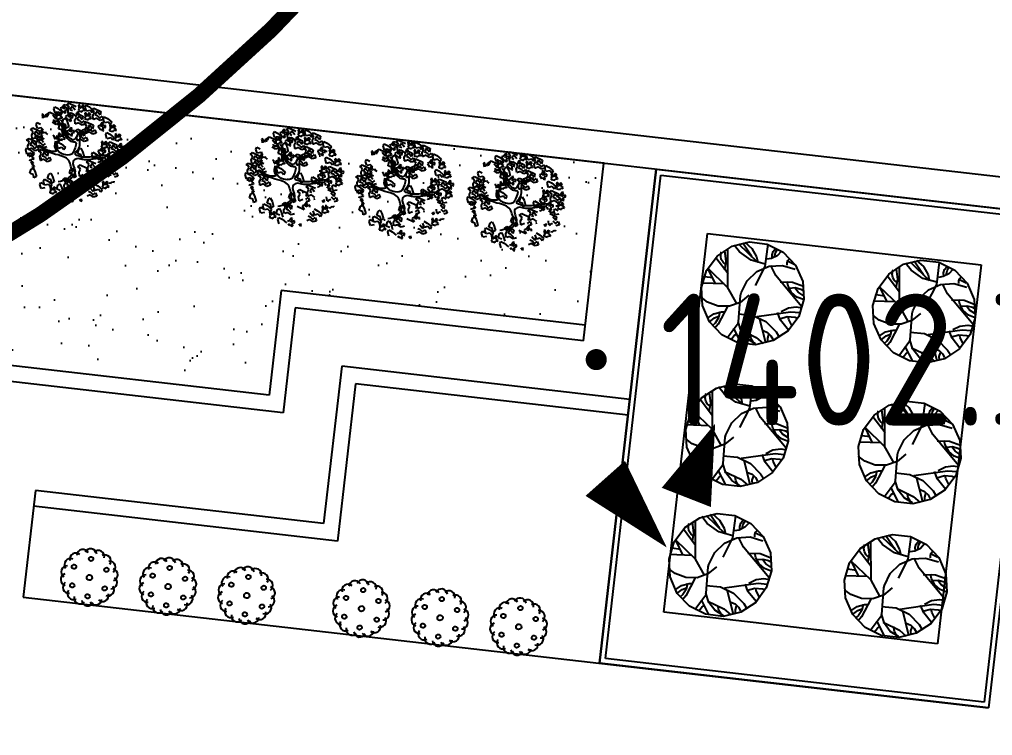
# Model space of a CAD drawing. Extents: x -2226 to 12369489, y -12501589 to 2275.
# Drawn here: x 5664074.68 to 5664093.12, y -6548006.7 to -6547993.12 of the extents above; entities that cross this region are included whole.
import ezdxf
from ezdxf.enums import TextEntityAlignment as Align

# ---------------------------------------------------------------- set-up
doc = ezdxf.new("R2010")
doc.units = 0
doc.header["$LTSCALE"] = 1000
doc.header["$MEASUREMENT"] = 0
doc.layers.get('0').update_dxf_attribs({"linetype": 'CONTINUOUS'})
for name, color, linetype in [('caodi', 7, 'CONTINUOUS'), ('GN-树木', 7, 'CONTINUOUS'), ('LVTRY', 193, 'CONTINUOUS'), ('q-新建砖墙', 2, 'CONTINUOUS'), ('qj-铺地', 35, 'CONTINUOUS'), ('q乔木', 3, 'CONTINUOUS'), ('WALL', 2, 'CONTINUOUS'), ('zw乔木', 3, 'CONTINUOUS'), ('周边地形图', 8, 'CONTINUOUS'), ('树', 85, 'CONTINUOUS'), ('绿化', 3, 'CONTINUOUS'), ('道路', 8, 'CONTINUOUS')]:
    doc.layers.add(name, color=color, linetype=linetype)
doc.layers.add('pudi', color=7, linetype='CONTINUOUS', lineweight=9)
doc.styles.get("Standard").update_dxf_attribs({"font": 'GBENOR', "bigfont": 'GBCBIG'})

# ---------------------------------------------------------------- blocks, each defined once
blk = doc.blocks.new('gc090')
for points in [[(1.067, 1.447, 0, 1, 0), (0.52, 0.049, 1, 1, 0)], [(-1.016, 0.411, 1, 0, 0), (0.151, -0.902, 0, 0, 0)]]:
    blk.add_lwpolyline(points, format="xyseb")
blk = doc.blocks.new('RT5')
at = {"layer": 'WALL', "ltscale": 10}
for points in [[(4426135, -5875637), (4487035, -5875637), (4487035, -5864537), (4426135, -5864537)], [(4426735, -5875037), (4486435, -5875037), (4486435, -5865137), (4426735, -5865137)]]:
    blk.add_lwpolyline(points, close=True, dxfattribs=at)
blk = doc.blocks.new('大银杏')
at = {"layer": 'q乔木', "color": 3}
for p, q in [((328654, 3558993), (328229, 3558636)), ((329175, 3559182), (328654, 3558993)), ((329729, 3559182), (329175, 3559182)), ((330249, 3558993), (329729, 3559182)), ((330674, 3558636), (330249, 3558993)), ((328229, 3558636), (327952, 3558157)), ((330951, 3558157), (330674, 3558636)), ((327952, 3558157), (327856, 3557611)), ((331047, 3557611), (330951, 3558157)), ((327856, 3557611), (327952, 3557065)), ((330951, 3557065), (331047, 3557611)), ((327952, 3557065), (328229, 3556585)), ((330674, 3556585), (330951, 3557065)), ((328229, 3556585), (328654, 3556229)), ((330249, 3556229), (330674, 3556585)), ((328654, 3556229), (329175, 3556040)), ((329175, 3556040), (329729, 3556040)), ((329729, 3556040), (330249, 3556229))]:
    blk.add_line(p, q, dxfattribs=at)
at = {"layer": 'q乔木', "color": 50}
for p, q in [((328712, 3559010), (328827, 3558857)), ((328891, 3558948), (328845, 3559055)), ((328915, 3559065), (328892, 3559090)), ((328969, 3558972), (328915, 3559065)), ((328987, 3558866), (328969, 3558972)), ((329158, 3559181), (329170, 3558484)), ((329395, 3558578), (330049, 3559078)), ((329629, 3558991), (329461, 3558752)), ((329869, 3559158), (329629, 3558991)), ((329935, 3559135), (329642, 3558790)), ((330001, 3558843), (330191, 3559033)), ((328475, 3558726), (328257, 3558646)), ((328438, 3558806), (328428, 3558817)), ((328478, 3558744), (328438, 3558806)), ((328494, 3558673), (328478, 3558744)), ((328485, 3558600), (328494, 3558673)), ((328827, 3558857), (328988, 3558753)), ((328902, 3558817), (328891, 3558948)), ((328968, 3558760), (328987, 3558866)), ((328988, 3558753), (329129, 3558714)), ((329461, 3558752), (329404, 3558589)), ((329609, 3558625), (330001, 3558843)), ((329642, 3558790), (329613, 3558737)), ((330229, 3557690), (330371, 3558896)), ((330466, 3558828), (330383, 3558499)), ((330559, 3558753), (330551, 3558782)), ((330564, 3558648), (330559, 3558753)), ((328632, 3558578), (328225, 3558507)), ((329040, 3558504), (328632, 3558578)), ((328795, 3558242), (328987, 3558532)), ((329398, 3558296), (329040, 3558504)), ((329167, 3558555), (329609, 3558625)), ((329170, 3558484), (329404, 3557861)), ((330276, 3558123), (330712, 3558578)), ((330381, 3558407), (330469, 3558464)), ((330383, 3558499), (330400, 3558237)), ((330469, 3558464), (330533, 3558548)), ((330533, 3558548), (330564, 3558648)), ((327897, 3557383), (328795, 3558242)), ((328263, 3558100), (327906, 3558009)), ((328646, 3558066), (328263, 3558100)), ((328380, 3557959), (328428, 3558100)), ((329662, 3557978), (329398, 3558296)), ((330921, 3558225), (330254, 3557718)), ((330911, 3558214), (330646, 3557793)), ((327979, 3557914), (327887, 3557873)), ((327887, 3557725), (328055, 3557810)), ((328157, 3557942), (327979, 3557914)), ((328055, 3557810), (328172, 3557929)), ((328072, 3557655), (328253, 3557780)), ((328333, 3557907), (328157, 3557942)), ((328253, 3557780), (328380, 3557959)), ((329802, 3557588), (329662, 3557978)), ((331054, 3557759), (330362, 3557816)), ((330724, 3557946), (330985, 3557956)), ((327859, 3557599), (328072, 3557655)), ((329557, 3557541), (329800, 3557290)), ((329783, 3556689), (329815, 3557508)), ((329815, 3557508), (329802, 3557588)), ((330254, 3557718), (329902, 3557225)), ((328060, 3557350), (327878, 3557338)), ((328216, 3557181), (327935, 3557190)), ((328299, 3557292), (328060, 3557350)), ((329243, 3556917), (328216, 3557181)), ((328504, 3557156), (328299, 3557292)), ((329800, 3557290), (330115, 3557137)), ((330463, 3557101), (330803, 3557186)), ((330803, 3557186), (331016, 3557315)), ((328062, 3557028), (328011, 3557019)), ((328301, 3557019), (328062, 3557028)), ((328134, 3556758), (328249, 3556938)), ((328219, 3556610), (328495, 3556885)), ((328249, 3556938), (328276, 3557019)), ((328523, 3556928), (328301, 3557019)), ((328495, 3556885), (328617, 3557110)), ((328873, 3556132), (329148, 3556871)), ((329364, 3556936), (328940, 3556790)), ((329812, 3556928), (329364, 3556936)), ((330115, 3557137), (330463, 3557101)), ((330172, 3557122), (330396, 3556539)), ((330343, 3556929), (330248, 3556940)), ((330568, 3556845), (330343, 3556929)), ((330390, 3556928), (330410, 3556738)), ((328940, 3556790), (328592, 3556508)), ((329669, 3556413), (329793, 3556689)), ((329793, 3556689), (329793, 3556689)), ((330077, 3556155), (329793, 3556644)), ((330533, 3556725), (330409, 3556792)), ((330410, 3556738), (330494, 3556566)), ((330494, 3556566), (330580, 3556473)), ((330684, 3556576), (330533, 3556725)), ((330750, 3556689), (330568, 3556845)), ((328592, 3556508), (328504, 3556394)), ((328735, 3556372), (328665, 3556269)), ((328854, 3556463), (328735, 3556372)), ((328803, 3556402), (328797, 3556416)), ((328826, 3556284), (328803, 3556402)), ((328807, 3556166), (328826, 3556284)), ((328997, 3556507), (328854, 3556463)), ((329184, 3556269), (328949, 3556109)), ((329708, 3556451), (329184, 3556269)), ((329332, 3556209), (329364, 3556320)), ((329364, 3556320), (329366, 3556360)), ((329458, 3556196), (329669, 3556413)), ((329622, 3556041), (329907, 3556473)), ((329866, 3556248), (329821, 3556291)), ((329954, 3556109), (329866, 3556248)), ((330396, 3556539), (330485, 3556405)), ((329167, 3556052), (329263, 3556116)), ((329186, 3556064), (329458, 3556196)), ((329263, 3556116), (329332, 3556209))]:
    blk.add_line(p, q, dxfattribs=at)
at = {"layer": 'q乔木'}
blk.add_line((330985, 3557956), (331016, 3557964), dxfattribs=at)
blk = doc.blocks.new('银杏')
at = {"layer": '树', "color": 60}
for p, q in [((-1267, 2458), (-1227, 2569)), ((-1227, 2569), (-1046, 2496)), ((-839, 2577), (-927, 2533)), ((-811, 2624), (-839, 2577)), ((-750, 2732), (-811, 2624)), ((-754, 2511), (-746, 2592)), ((-694, 2563), (-754, 2511)), ((-681, 2712), (-750, 2732)), ((-746, 2592), (-681, 2712)), ((-562, 2609), (-694, 2563)), ((-621, 2729), (-503, 2841)), ((-520, 2694), (-621, 2729)), ((-547, 2507), (-562, 2609)), ((-523, 2463), (-456, 2607)), ((-456, 2607), (-520, 2694)), ((-503, 2841), (-123, 2715)), ((-325, 2695), (-404, 2514)), ((-145, 2520), (-325, 2695)), ((64, 2824), (2, 2789)), ((2, 2789), (35, 2670)), ((48, 2617), (18, 2524)), ((35, 2670), (48, 2617)), ((104, 2693), (64, 2824)), ((155, 2630), (104, 2693)), ((161, 2710), (155, 2630)), ((222, 2835), (161, 2710)), ((305, 2774), (222, 2835)), ((227, 2471), (232, 2551)), ((232, 2551), (365, 2548)), ((236, 2721), (305, 2744)), ((275, 2651), (236, 2721)), ((371, 2597), (275, 2651)), ((305, 2744), (305, 2774)), ((352, 2733), (392, 2843)), ((442, 2524), (352, 2733)), ((365, 2548), (371, 2597)), ((392, 2843), (574, 2770)), ((633, 2591), (442, 2524)), ((574, 2770), (816, 2609)), ((756, 2473), (633, 2591)), ((701, 2616), (819, 2727)), ((802, 2581), (701, 2616)), ((816, 2609), (756, 2473)), ((866, 2494), (802, 2581)), ((819, 2727), (1199, 2602)), ((997, 2582), (918, 2401)), ((1177, 2407), (997, 2582)), ((1199, 2602), (1177, 2407)), ((-1622, 2132), (-1683, 2006)), ((-1539, 2071), (-1622, 2132)), ((-1608, 2018), (-1539, 2040)), ((-1574, 2147), (-1456, 2259)), ((-1473, 2112), (-1574, 2147)), ((-1539, 2040), (-1539, 2071)), ((-1456, 2259), (-1076, 2134)), ((-1098, 1938), (-1277, 2114)), ((-1177, 2249), (-1267, 2458)), ((-987, 2316), (-1177, 2249)), ((-1078, 2297), (-1141, 2262)), ((-1141, 2262), (-1107, 2143)), ((-1094, 2089), (-1124, 1996)), ((-1107, 2143), (-1094, 2089)), ((-1076, 2134), (-1098, 1938)), ((-1039, 2166), (-1078, 2297)), ((-1046, 2496), (-803, 2334)), ((-987, 2103), (-1039, 2166)), ((-863, 2199), (-987, 2316)), ((-982, 2182), (-987, 2103)), ((-921, 2308), (-982, 2182)), ((-927, 2533), (-934, 2507)), ((-934, 2507), (-880, 2436)), ((-838, 2247), (-921, 2308)), ((-906, 2194), (-837, 2216)), ((-867, 2123), (-906, 2194)), ((-880, 2436), (-816, 2348)), ((-772, 2069), (-867, 2123)), ((-803, 2334), (-863, 2199)), ((-837, 2216), (-838, 2247)), ((-816, 2348), (-756, 2400)), ((-777, 2020), (-772, 2069)), ((-756, 2400), (-664, 2305)), ((-700, 1973), (-606, 2042)), ((-664, 2305), (-626, 2335)), ((-655, 2441), (-633, 2518)), ((-626, 2335), (-655, 2441)), ((-633, 2518), (-568, 2485)), ((-601, 2142), (-609, 2116)), ((-609, 2116), (-555, 2045)), ((-606, 2042), (-495, 1881)), ((-514, 2186), (-601, 2142)), ((-568, 2485), (-547, 2507)), ((-555, 2045), (-491, 1957)), ((-476, 2260), (-523, 2463)), ((-486, 2234), (-514, 2186)), ((-425, 2341), (-486, 2234)), ((-444, 2262), (-476, 2260)), ((-294, 2345), (-444, 2262)), ((-429, 2120), (-421, 2201)), ((-369, 2172), (-429, 2120)), ((-356, 2322), (-425, 2341)), ((-421, 2201), (-356, 2322)), ((-404, 2514), (-290, 2485)), ((-237, 2218), (-369, 2172)), ((-330, 2050), (-308, 2127)), ((-300, 1944), (-330, 2050)), ((-308, 2127), (-243, 2094)), ((-103, 2237), (-294, 2345)), ((-243, 2094), (-222, 2116)), ((-222, 2116), (-237, 2218)), ((-105, 2233), (-206, 2268)), ((-108, 2002), (-41, 2146)), ((-41, 2146), (-105, 2233)), ((66, 2316), (-103, 2237)), ((-88, 2380), (292, 2255)), ((-25, 2480), (66, 2316)), ((90, 2235), (11, 2053)), ((11, 2053), (125, 2025)), ((31, 2500), (120, 2488)), ((270, 2059), (90, 2235)), ((120, 2488), (227, 2471)), ((292, 2255), (270, 2059)), ((434, 2445), (372, 2410)), ((372, 2410), (405, 2291)), ((418, 2237), (388, 2144)), ((388, 2144), (401, 2121)), ((401, 2121), (489, 2109)), ((405, 2291), (418, 2237)), ((474, 2314), (434, 2445)), ((525, 2251), (474, 2314)), ((489, 2109), (597, 2092)), ((531, 2330), (525, 2251)), ((592, 2456), (531, 2330)), ((675, 2395), (592, 2456)), ((597, 2092), (602, 2171)), ((602, 2171), (735, 2169)), ((606, 2342), (675, 2364)), ((645, 2271), (606, 2342)), ((740, 2217), (645, 2271)), ((675, 2364), (675, 2395)), ((735, 2169), (740, 2217)), ((799, 2350), (866, 2494)), ((846, 2147), (799, 2350)), ((878, 2149), (846, 2147)), ((1028, 2232), (878, 2149)), ((918, 2401), (1032, 2372)), ((1219, 2124), (1028, 2232)), ((1032, 2372), (1185, 2243)), ((1185, 2243), (1297, 2367)), ((1388, 2203), (1219, 2124)), ((1297, 2367), (1388, 2203)), ((1361, 2233), (1402, 2343)), ((1451, 2024), (1361, 2233)), ((1402, 2343), (1583, 2270)), ((1642, 2091), (1451, 2024)), ((1583, 2270), (1825, 2109)), ((1766, 1974), (1642, 2091)), ((1825, 2109), (1766, 1974)), ((-1056, 1656), (-1247, 1764)), ((-1242, 1904), (-1089, 1775)), ((-1124, 1996), (-1111, 1973)), ((-1111, 1973), (-1023, 1961)), ((-1089, 1775), (-978, 1898)), ((-887, 1735), (-1056, 1656)), ((-1023, 1961), (-915, 1944)), ((-978, 1898), (-887, 1735)), ((-915, 1944), (-910, 2023)), ((-910, 2023), (-777, 2020)), ((-895, 1451), (-854, 1675)), ((-854, 1675), (-759, 1744)), ((-759, 1744), (-649, 1583)), ((-742, 1749), (-700, 1973)), ((-546, 1699), (-742, 1749)), ((-649, 1583), (-537, 1314)), ((-508, 1533), (-546, 1699)), ((-383, 1612), (-508, 1533)), ((-495, 1881), (-383, 1612)), ((-491, 1957), (-431, 2010)), ((-431, 2010), (-339, 1914)), ((-339, 1914), (-300, 1944)), ((-267, 1578), (-328, 1471)), ((-199, 1559), (-267, 1578)), ((-263, 1438), (-199, 1559)), ((-61, 1799), (-108, 2002)), ((-29, 1801), (-61, 1799)), ((121, 1885), (-29, 1801)), ((-4, 1424), (114, 1536)), ((114, 1536), (495, 1411)), ((312, 1777), (121, 1885)), ((125, 2025), (278, 1896)), ((278, 1896), (390, 2019)), ((481, 1856), (312, 1777)), ((390, 2019), (481, 1856)), ((394, 1857), (512, 1969)), ((495, 1822), (394, 1857)), ((492, 1591), (559, 1735)), ((539, 1388), (492, 1591)), ((559, 1735), (495, 1822)), ((512, 1969), (892, 1844)), ((690, 1824), (611, 1642)), ((611, 1642), (725, 1614)), ((870, 1648), (690, 1824)), ((725, 1614), (879, 1485)), ((892, 1844), (870, 1648)), ((879, 1485), (990, 1608)), ((990, 1608), (1081, 1444)), ((1151, 1827), (1144, 1802)), ((1144, 1802), (1198, 1731)), ((1238, 1872), (1151, 1827)), ((1198, 1731), (1262, 1643)), ((1267, 1919), (1238, 1872)), ((1262, 1643), (1322, 1695)), ((1327, 2027), (1267, 1919)), ((1322, 1695), (1413, 1600)), ((1323, 1806), (1332, 1887)), ((1383, 1858), (1323, 1806)), ((1396, 2007), (1327, 2027)), ((1332, 1887), (1396, 2007)), ((1515, 1904), (1383, 1858)), ((1413, 1600), (1452, 1630)), ((1423, 1736), (1445, 1813)), ((1452, 1630), (1423, 1736)), ((1445, 1813), (1510, 1780)), ((1510, 1780), (1531, 1802)), ((1531, 1802), (1515, 1904)), ((1584, 1431), (1625, 1541)), ((1625, 1541), (1806, 1469)), ((1799, 1979), (1737, 1944)), ((1737, 1944), (1770, 1825)), ((1783, 1772), (1753, 1679)), ((1753, 1679), (1766, 1655)), ((1766, 1655), (1855, 1643)), ((1770, 1825), (1783, 1772)), ((1839, 1848), (1799, 1979)), ((1890, 1785), (1839, 1848)), ((1855, 1643), (1962, 1626)), ((1896, 1865), (1890, 1785)), ((1962, 1626), (1967, 1706)), ((2010, 1806), (1971, 1876)), ((2135, 1527), (2072, 1493)), ((2175, 1397), (2135, 1527)), ((-1088, 1069), (-1150, 1034)), ((-1048, 938), (-1088, 1069)), ((-930, 1080), (-991, 954)), ((-847, 1019), (-930, 1080)), ((-699, 1401), (-895, 1451)), ((-803, 1227), (-866, 1192)), ((-866, 1192), (-833, 1073)), ((-819, 1019), (-849, 926)), ((-847, 989), (-847, 1019)), ((-833, 1073), (-819, 1019)), ((-764, 1096), (-803, 1227)), ((-712, 1033), (-764, 1096)), ((-707, 1112), (-712, 1033)), ((-646, 1238), (-707, 1112)), ((-661, 1235), (-699, 1401)), ((-537, 1314), (-661, 1235)), ((-563, 1177), (-646, 1238)), ((-631, 1124), (-563, 1146)), ((-592, 1053), (-631, 1124)), ((-497, 999), (-592, 1053)), ((-563, 1146), (-563, 1177)), ((-444, 1379), (-451, 1353)), ((-451, 1353), (-397, 1282)), ((-357, 1423), (-444, 1379)), ((-397, 1282), (-333, 1194)), ((-328, 1471), (-357, 1423)), ((-333, 1194), (-273, 1247)), ((-273, 1247), (-181, 1151)), ((-271, 1357), (-263, 1438)), ((-212, 1409), (-271, 1357)), ((-80, 1455), (-212, 1409)), ((-181, 1151), (-143, 1181)), ((-172, 1287), (-150, 1364)), ((-143, 1181), (-172, 1287)), ((-150, 1364), (-85, 1332)), ((-85, 1332), (-64, 1353)), ((-64, 1353), (-80, 1455)), ((98, 1389), (-4, 1424)), ((95, 1158), (162, 1302)), ((142, 955), (95, 1158)), ((162, 1302), (98, 1389)), ((324, 1041), (173, 957)), ((293, 1390), (214, 1209)), ((214, 1209), (328, 1180)), ((472, 1215), (293, 1390)), ((514, 933), (324, 1041)), ((328, 1180), (481, 1052)), ((495, 1411), (472, 1215)), ((481, 1052), (593, 1175)), ((571, 1390), (539, 1388)), ((721, 1474), (571, 1390)), ((593, 1175), (684, 1011)), ((912, 1366), (721, 1474)), ((1081, 1444), (912, 1366)), ((1472, 1054), (1409, 1019)), ((1409, 1019), (1442, 900)), ((1511, 923), (1472, 1054)), ((1629, 1065), (1568, 939)), ((1674, 1222), (1584, 1431)), ((1712, 1004), (1629, 1065)), ((1865, 1289), (1674, 1222)), ((1743, 958), (1861, 1070)), ((1806, 1469), (2048, 1307)), ((1989, 1172), (1865, 1289)), ((2048, 1307), (1989, 1172)), ((2072, 1493), (2106, 1374)), ((2119, 1320), (2089, 1227)), ((2089, 1227), (2102, 1203)), ((2102, 1203), (2190, 1191)), ((2106, 1374), (2119, 1320)), ((2226, 1333), (2175, 1397)), ((2190, 1191), (2298, 1175)), ((2298, 1175), (2303, 1254)), ((-997, 875), (-1048, 938)), ((-991, 954), (-997, 875)), ((-925, 716), (-920, 796)), ((-920, 796), (-787, 793)), ((-916, 966), (-847, 989)), ((-877, 895), (-916, 966)), ((-895, 637), (-854, 748)), ((-805, 428), (-895, 637)), ((-782, 841), (-877, 895)), ((-854, 748), (-673, 675)), ((-849, 926), (-837, 903)), ((-837, 903), (-748, 891)), ((-787, 793), (-782, 841)), ((-748, 891), (-641, 874)), ((-673, 675), (-430, 513)), ((-641, 874), (-635, 953)), ((-635, 953), (-503, 951)), ((-503, 951), (-497, 999)), ((-430, 513), (-490, 378)), ((173, 957), (142, 955)), ((278, 496), (373, 566)), ((373, 566), (483, 404)), ((684, 1011), (514, 933)), ((1298, 538), (1291, 513)), ((1385, 583), (1298, 538)), ((1414, 630), (1385, 583)), ((1474, 738), (1414, 630)), ((1456, 846), (1425, 753)), ((1425, 753), (1438, 730)), ((1438, 730), (1527, 718)), ((1442, 900), (1456, 846)), ((1543, 718), (1474, 738)), ((1479, 598), (1543, 718)), ((1563, 860), (1511, 923)), ((1527, 718), (1634, 701)), ((1568, 939), (1563, 860)), ((1634, 701), (1639, 781)), ((1639, 781), (1772, 778)), ((1643, 951), (1712, 974)), ((1682, 880), (1643, 951)), ((1778, 826), (1682, 880)), ((1712, 974), (1712, 1004)), ((1844, 923), (1743, 958)), ((1772, 778), (1778, 826)), ((1909, 836), (1844, 923)), ((-614, 495), (-805, 428)), ((-490, 378), (-614, 495)), ((237, 272), (278, 496)), ((433, 222), (237, 272)), ((471, 56), (433, 222)), ((596, 135), (471, 56)), ((483, 404), (596, 135)), ((986, 324), (1026, 434))]:
    blk.add_line(p, q, dxfattribs=at)
at = {"layer": '树'}
for p, q in [((-1779, 2121), (-1842, 2086)), ((-1842, 2086), (-1809, 1967)), ((-1740, 1990), (-1779, 2121)), ((-2083, 1544), (-2043, 1655)), ((-1993, 1335), (-2083, 1544)), ((-2043, 1655), (-1862, 1582)), ((-1809, 1967), (-1796, 1913)), ((-1688, 1927), (-1740, 1990)), ((-1683, 2006), (-1688, 1927)), ((1957, 1990), (1896, 1865)), ((2040, 1929), (1957, 1990)), ((1967, 1706), (2100, 1703)), ((1971, 1876), (2040, 1899)), ((2105, 1752), (2010, 1806)), ((2040, 1899), (2040, 1929)), ((2100, 1703), (2105, 1752)), ((2292, 1538), (2231, 1413)), ((2375, 1477), (2292, 1538)), ((-2357, 1231), (-2239, 1343)), ((-2256, 1196), (-2357, 1231)), ((-2259, 965), (-2192, 1109)), ((-2192, 1109), (-2256, 1196)), ((-2239, 1343), (-1859, 1218)), ((-2061, 1197), (-2140, 1016)), ((-1881, 1022), (-2061, 1197)), ((-1803, 1402), (-1993, 1335)), ((-1859, 1218), (-1881, 1022)), ((-1679, 1285), (-1803, 1402)), ((-1728, 1313), (-1791, 1278)), ((-1791, 1278), (-1757, 1159)), ((-1744, 1105), (-1774, 1012)), ((-1757, 1159), (-1744, 1105)), ((-1688, 1182), (-1728, 1313)), ((-1637, 1119), (-1688, 1182)), ((-1632, 1198), (-1637, 1119)), ((-1517, 1139), (-1556, 1210)), ((-1422, 1085), (-1517, 1139)), ((1861, 1070), (2241, 945)), ((2231, 1413), (2226, 1333)), ((2303, 1254), (2436, 1251)), ((2307, 1424), (2376, 1447)), ((2346, 1354), (2307, 1424)), ((2441, 1300), (2346, 1354)), ((2418, 1049), (2357, 941)), ((2376, 1447), (2375, 1477)), ((2487, 1029), (2418, 1049)), ((2422, 909), (2487, 1029)), ((2436, 1251), (2441, 1300)), ((-2494, 659), (-2376, 771)), ((-2392, 624), (-2494, 659)), ((-2328, 537), (-2392, 624)), ((-2376, 771), (-1995, 646)), ((-2197, 626), (-2276, 444)), ((-2212, 762), (-2259, 965)), ((-2180, 764), (-2212, 762)), ((-2018, 450), (-2197, 626)), ((-2030, 848), (-2180, 764)), ((-2140, 1016), (-2026, 987)), ((-2080, 857), (-1962, 968)), ((-1979, 821), (-2080, 857)), ((-1839, 740), (-2030, 848)), ((-2026, 987), (-1873, 859)), ((-1995, 646), (-2018, 450)), ((-1982, 590), (-1915, 735)), ((-1935, 388), (-1982, 590)), ((-1915, 735), (-1979, 821)), ((-1962, 968), (-1582, 843)), ((-1873, 859), (-1761, 982)), ((-1784, 823), (-1863, 641)), ((-1863, 641), (-1749, 613)), ((-1670, 818), (-1839, 740)), ((-1604, 647), (-1784, 823)), ((-1774, 1012), (-1761, 989)), ((-1761, 989), (-1673, 977)), ((-1761, 982), (-1670, 818)), ((-1749, 613), (-1596, 484)), ((-1596, 484), (-1484, 607)), ((-1032, 733), (-925, 716)), ((1291, 513), (1345, 441)), ((1471, 517), (1479, 598)), ((1530, 569), (1471, 517)), ((1662, 614), (1530, 569)), ((1570, 446), (1592, 524)), ((1592, 524), (1657, 491)), ((1657, 491), (1678, 513)), ((1678, 513), (1662, 614)), ((1841, 692), (1909, 836)), ((1888, 489), (1841, 692)), ((2070, 575), (1920, 491)), ((2040, 924), (1960, 743)), ((1960, 743), (2075, 715)), ((2219, 749), (2040, 924)), ((2261, 467), (2070, 575)), ((2075, 715), (2228, 586)), ((2241, 945), (2219, 749)), ((2228, 586), (2339, 709)), ((2242, 849), (2234, 823)), ((2234, 823), (2288, 752)), ((2329, 894), (2242, 849)), ((2430, 545), (2261, 467)), ((2288, 752), (2352, 665)), ((2357, 941), (2329, 894)), ((2339, 709), (2430, 545)), ((2352, 665), (2412, 717)), ((2412, 717), (2504, 621)), ((2414, 827), (2422, 909)), ((2474, 880), (2414, 827)), ((2475, 519), (2414, 394)), ((2606, 925), (2474, 880)), ((2558, 458), (2475, 519)), ((2504, 621), (2542, 652)), ((2513, 757), (2535, 834)), ((2542, 652), (2513, 757)), ((2535, 834), (2600, 802)), ((2600, 802), (2621, 824)), ((2621, 824), (2606, 925)), ((-2276, 444), (-2162, 416)), ((-1976, 168), (-2166, 276)), ((-2162, 416), (-2009, 287)), ((-2009, 287), (-1897, 410)), ((-1806, 246), (-1976, 168)), ((-1903, 390), (-1935, 388)), ((-1753, 473), (-1903, 390)), ((-1897, 410), (-1806, 246)), ((-1801, 161), (-1683, 273)), ((-1700, 126), (-1801, 161)), ((-1562, 365), (-1753, 473)), ((-1703, -105), (-1635, 39)), ((-1635, 39), (-1700, 126)), ((-1683, 273), (-1302, 148)), ((-1504, 128), (-1584, -54)), ((-1393, 444), (-1562, 365)), ((-1325, -48), (-1504, 128)), ((-1302, 148), (-1325, -48)), ((1075, 115), (986, 324)), ((1026, 434), (1207, 361)), ((1266, 182), (1075, 115)), ((1207, 361), (1450, 200)), ((1390, 65), (1266, 182)), ((1345, 441), (1409, 354)), ((1450, 200), (1390, 65)), ((1409, 354), (1469, 406)), ((1481, 30), (1453, -18)), ((1469, 406), (1560, 310)), ((1542, 137), (1481, 30)), ((1611, 118), (1542, 137)), ((1546, -3), (1611, 118)), ((1560, 310), (1599, 341)), ((1599, 341), (1570, 446)), ((1663, 263), (1656, 237)), ((1656, 237), (1710, 166)), ((1751, 307), (1663, 263)), ((1710, 166), (1774, 78)), ((1779, 354), (1751, 307)), ((1840, 462), (1779, 354)), ((1834, 130), (1926, 35)), ((1904, 68), (1835, 87)), ((1836, 241), (1844, 322)), ((1896, 293), (1836, 241)), ((1839, -53), (1904, 68)), ((1909, 442), (1840, 462)), ((1844, 322), (1909, 442)), ((1920, 491), (1888, 489)), ((2028, 339), (1896, 293)), ((1926, 35), (1964, 65)), ((1935, 171), (1957, 248)), ((1964, 65), (1935, 171)), ((1957, 248), (2022, 215)), ((2022, 215), (2043, 237)), ((2043, 237), (2028, 339)), ((2100, 39), (2141, 149)), ((2190, -170), (2100, 39)), ((2141, 149), (2322, 76)), ((2318, 508), (2255, 474)), ((2255, 474), (2288, 355)), ((2302, 301), (2271, 208)), ((2271, 208), (2284, 184)), ((2284, 184), (2373, 173)), ((2288, 355), (2302, 301)), ((2357, 378), (2318, 508)), ((2409, 314), (2357, 378)), ((2373, 173), (2480, 156)), ((2414, 394), (2409, 314)), ((2480, 156), (2486, 235)), ((2486, 235), (2618, 232)), ((2490, 405), (2558, 428)), ((2529, 335), (2490, 405)), ((2624, 281), (2529, 335)), ((2558, 428), (2558, 458)), ((2618, 232), (2624, 281)), ((-2057, -91), (-2057, -60)), ((-1655, -308), (-1703, -105)), ((-1624, -306), (-1655, -308)), ((-1474, -222), (-1624, -306)), ((-1584, -54), (-1469, -82)), ((-1283, -330), (-1474, -222)), ((-1469, -82), (-1316, -211)), ((-1316, -211), (-1204, -88)), ((-1114, -251), (-1283, -330)), ((-1204, -88), (-1114, -251)), ((325, -413), (443, -302)), ((426, -448), (325, -413)), ((490, -535), (426, -448)), ((443, -302), (823, -427)), ((749, -124), (867, -13)), ((851, -160), (749, -124)), ((823, -427), (801, -622)), ((848, -391), (915, -246)), ((895, -593), (848, -391)), ((915, -246), (851, -160)), ((867, -13), (1248, -138)), ((1077, -508), (926, -591)), ((1046, -158), (967, -340)), ((967, -340), (1081, -368)), ((1225, -334), (1046, -158)), ((1267, -616), (1077, -508)), ((1365, -62), (1358, -88)), ((1453, -18), (1365, -62)), ((2023, -36), (1891, -81)), ((1896, -135), (2277, -260)), ((1953, -127), (2017, -159)), ((2017, -159), (2039, -138)), ((2039, -138), (2023, -36)), ((2254, -456), (2075, -280)), ((2110, -490), (2263, -619)), ((2381, -103), (2190, -170)), ((2277, -260), (2254, -456)), ((2263, -619), (2375, -496)), ((2375, -496), (2466, -659)), ((-1177, -1203), (-1135, -979)), ((-1135, -979), (-1041, -910)), ((-1041, -910), (-930, -1071)), ((423, -679), (490, -535)), ((652, -797), (502, -880)), ((860, -932), (799, -1040)), ((809, -786), (921, -662)), ((1012, -826), (843, -905)), ((928, -952), (860, -932)), ((864, -1072), (928, -952)), ((926, -591), (895, -593)), ((921, -662), (1012, -826)), ((1277, -702), (1214, -737)), ((1662, -709), (1754, -805)), ((1754, -805), (1792, -774)), ((1792, -774), (1763, -669)), ((1920, -1008), (1859, -1134)), ((1924, -715), (1877, -513)), ((2003, -1069), (1920, -1008)), ((1955, -713), (1924, -715)), ((2004, -715), (1942, -750)), ((2106, -630), (1955, -713)), ((1958, -1015), (1971, -1039)), ((2167, -1068), (2172, -988)), ((2172, -988), (2305, -991)), ((2466, -659), (2296, -738)), ((2305, -991), (2311, -942)), ((770, -1087), (683, -1132)), ((799, -1040), (770, -1087)), ((856, -1153), (864, -1072)), ((915, -1101), (856, -1153)), ((1047, -1055), (915, -1101)), ((1063, -1157), (1047, -1055)), ((1354, -1538), (1264, -1328)), ((1305, -1218), (1486, -1291)), ((1762, -1019), (1700, -1054)), ((1700, -1054), (1733, -1173)), ((1746, -1227), (1716, -1320)), ((1733, -1173), (1746, -1227)), ((1802, -1150), (1762, -1019)), ((1853, -1213), (1802, -1150)), ((1859, -1134), (1853, -1213)), ((1930, -1293), (2063, -1295)), ((1934, -1122), (2003, -1100)), ((1973, -1193), (1934, -1122)), ((2068, -1247), (1973, -1193)), ((2003, -1100), (2003, -1069)), ((2060, -1051), (2167, -1068)), ((2063, -1295), (2068, -1247)), ((1025, -1624), (1139, -1652))]:
    blk.add_line(p, q, dxfattribs=at)
at = {"layer": '树', "color": 76}
for p, q in [((-2395, 393), (-2328, 537)), ((-2481, 154), (-2441, 265)), ((-2391, -55), (-2481, 154)), ((-2441, 265), (-2260, 192)), ((-2348, 190), (-2395, 393)), ((-2201, 12), (-2391, -55)), ((-2316, 192), (-2348, 190)), ((-2166, 276), (-2316, 192)), ((-2260, 192), (-2017, 30)), ((-2077, -105), (-2201, 12)), ((-2140, 1), (-2201, -125)), ((-2057, -60), (-2140, 1)), ((-2017, 30), (-2077, -105)), ((-2298, -10), (-2360, -45)), ((-2360, -45), (-2327, -164)), ((-2258, -141), (-2298, -10)), ((-2207, -204), (-2258, -141)), ((-2243, -346), (-2135, -363)), ((-2201, -125), (-2207, -204)), ((-2135, -363), (-2130, -284)), ((-2073, -405), (-2134, -530)), ((-2130, -284), (-1997, -286)), ((-2126, -113), (-2057, -91)), ((-2087, -184), (-2126, -113)), ((-1992, -238), (-2087, -184)), ((-1990, -466), (-2073, -405)), ((-2059, -519), (-1990, -496)), ((-1997, -286), (-1992, -238)), ((-1990, -496), (-1990, -466)), ((-29, -578), (65, -509)), ((65, -509), (176, -670)), ((-2120, -1035), (-2079, -811)), ((-2079, -811), (-1984, -742)), ((-2063, -689), (-1930, -692)), ((-2020, -589), (-2059, -519)), ((-1924, -643), (-2020, -589)), ((-1984, -742), (-1874, -903)), ((-1930, -692), (-1924, -643)), ((-1874, -903), (-1761, -1172)), ((-71, -802), (-29, -578)), ((125, -852), (-71, -802)), ((163, -1018), (125, -852)), ((288, -939), (163, -1018)), ((176, -670), (288, -939)), ((470, -882), (423, -679)), ((502, -880), (470, -882)), ((-1924, -1086), (-2120, -1035)), ((-1886, -1252), (-1924, -1086)), ((-1761, -1172), (-1886, -1252)), ((-1534, -1552), (-1494, -1442)), ((-1494, -1442), (-1313, -1515)), ((-1376, -1358), (-1336, -1248)), ((-1286, -1568), (-1376, -1358)), ((-1336, -1248), (-1155, -1321)), ((-1096, -1501), (-1286, -1568)), ((-981, -1253), (-1177, -1203)), ((-1155, -1321), (-912, -1483)), ((-972, -1618), (-1096, -1501)), ((-943, -1419), (-981, -1253)), ((-912, -1483), (-972, -1618)), ((-818, -1340), (-943, -1419)), ((-930, -1071), (-818, -1340)), ((-635, -1700), (-594, -1476)), ((-594, -1476), (-499, -1407)), ((-499, -1407), (-389, -1568)), ((-371, -1171), (-253, -1060)), ((-269, -1206), (-371, -1171)), ((-272, -1437), (-205, -1293)), ((-225, -1640), (-272, -1437)), ((-205, -1293), (-269, -1206)), ((-253, -1060), (128, -1185)), ((-74, -1205), (-153, -1386)), ((-153, -1386), (-39, -1415)), ((105, -1380), (-74, -1205)), ((-39, -1415), (114, -1544)), ((128, -1185), (105, -1380)), ((397, -1177), (778, -1302)), ((683, -1132), (676, -1157)), ((676, -1157), (730, -1228)), ((730, -1228), (794, -1316)), ((1284, -1618), (1105, -1443)), ((1306, -1422), (1284, -1618)), ((1545, -1471), (1354, -1538)), ((1486, -1291), (1729, -1453)), ((1669, -1588), (1545, -1471)), ((1729, -1453), (1669, -1588)), ((1716, -1320), (1729, -1343)), ((1729, -1343), (1818, -1355)), ((1818, -1355), (1925, -1372)), ((1925, -1372), (1930, -1293)), ((-1444, -1762), (-1534, -1552)), ((-1254, -1695), (-1444, -1762)), ((-931, -1608), (-994, -1643)), ((-994, -1643), (-961, -1762)), ((-947, -1815), (-978, -1908)), ((-978, -1908), (-965, -1932)), ((-965, -1932), (-876, -1944)), ((-961, -1762), (-947, -1815)), ((-892, -1739), (-931, -1608)), ((-840, -1802), (-892, -1739)), ((-876, -1944), (-769, -1961)), ((-835, -1722), (-840, -1802)), ((-774, -1597), (-835, -1722)), ((-691, -1658), (-774, -1597)), ((-769, -1961), (-763, -1881)), ((-763, -1881), (-631, -1884)), ((-759, -1711), (-691, -1688)), ((-720, -1781), (-759, -1711)), ((-625, -1835), (-720, -1781)), ((-691, -1688), (-691, -1658)), ((-439, -1750), (-635, -1700)), ((-631, -1884), (-625, -1835)), ((-515, -1988), (-475, -1878)), ((-425, -2197), (-515, -1988)), ((-475, -1878), (-293, -1951)), ((-389, -1568), (-277, -1837)), ((-293, -1951), (-51, -2112)), ((-43, -1555), (-194, -1638)), ((147, -1663), (-43, -1555)), ((79, -1990), (-8, -2035)), ((108, -1943), (79, -1990)), ((168, -1835), (108, -1943)), ((317, -1584), (147, -1663)), ((164, -2056), (173, -1975)), ((224, -2004), (164, -2056)), ((237, -1855), (168, -1835)), ((173, -1975), (237, -1855)), ((356, -1958), (224, -2004)), ((372, -2060), (356, -1958)), ((1135, -1792), (985, -1876)), ((1326, -1900), (1135, -1792)), ((1139, -1652), (1293, -1781)), ((1293, -1781), (1404, -1658)), ((1495, -1822), (1326, -1900)), ((1404, -1658), (1495, -1822)), ((39, -2131), (103, -2219)), ((103, -2219), (162, -2167)), ((162, -2167), (254, -2263)), ((254, -2263), (293, -2232)), ((263, -2126), (286, -2049)), ((293, -2232), (263, -2126)), ((286, -2049), (350, -2082)), ((350, -2082), (372, -2060)), ((603, -2092), (695, -2188)), ((695, -2188), (733, -2158)), ((733, -2158), (704, -2052))]:
    blk.add_line(p, q, dxfattribs=at)
at = {"layer": '树', "color": 36, "linetype": 'Continuous'}
for points in [[(-1232, 1836), (-892, 1778), (-633, 1338), (-390, 1012), (-126, 867), (61, 862), (37, 434), (-67, 208), (-161, 155), (-571, 174), (-748, 245), (-908, 755)], [(1747, 369), (1152, 223), (368, 142), (118, 233), (267, 547), (283, 1155), (469, 1427), (833, 1629)], [(-988, 788), (-1001, 535), (-946, 381), (-888, 275), (-1018, 233), (-1424, 300), (-1609, 412)], [(-597, -1300), (-190, -1121), (17, -913), (55, -677), (-33, -434), (-178, -146), (-474, 28), (-1049, 124), (-1863, 456)], [(1706, 223), (1467, 183), (962, 41), (513, -8), (230, 4), (51, -172), (210, -653), (-34, -1126), (-291, -1299)]]:
    blk.add_spline(points, degree=3, dxfattribs=at)
at = {"layer": '树', "color": 60, "linetype": 'Continuous'}
blk.add_spline([(735, 1805), (469, 1565), (293, 1468), (90, 1170), (-46, 972), (-290, 1052), (-662, 1722), (-851, 1924)], degree=3, dxfattribs=at)
at = {"layer": '树', "color": 60, "width": 0.8, "flags": 9}
for tag, p in [('YSIZE', (6, 269)), ('XSIZE', (17, 276))]:
    blk.add_attdef(tag, p, '', height=1.04, rotation=299.0215, dxfattribs=at)
blk = doc.blocks.new('sffsq')
at = {"layer": 'q乔木'}
for centre, major_axis, start_param, end_param in [((757131, 434162), (0, 289), -0.966357, 1.58873), ((757493, 434244), (0, 289), -1.315409, 1.239679), ((757861, 434197), (0, 289), 4.618671, 7.173759), ((758191, 434027), (0, 289), 4.269601, 6.824688), ((756595, 433665), (0, 289), -0.268274, 2.286814), ((756819, 433961), (0, 289), -0.617353, 1.937735), ((758443, 433755), (0, 289), 3.920537, 6.475625), ((756485, 433311), (0, 289), 0.080818, 2.635905), ((758587, 433413), (0, 289), 3.571467, 6.126555), ((756503, 432940), (0, 289), 0.429868, 2.984955), ((757555, 433169), (0, 128), 4.712347258055872, 10.99553256523545), ((758605, 433042), (0, 289), 3.222423, 5.777511), ((756646, 432598), (0, 289), 0.778945, 3.334032), ((756898, 432326), (0, 289), 1.127998, 3.683085), ((758270, 432392), (0, 289), 2.524267, 5.079354), ((758495, 432688), (0, 289), 2.873312, 5.428399), ((757228, 432156), (0, 289), 1.477059, 4.032146), ((757597, 432109), (0, 289), 1.826137, 4.381224), ((757958, 432191), (0, 289), 2.17519, 4.730277)]:
    blk.add_ellipse(centre, major_axis=major_axis, ratio=1, start_param=start_param, end_param=end_param, dxfattribs=at)
at = {"layer": 'q乔木', "color": 40, "linetype": 'Continuous'}
for centre in [(757535, 434052), (756773, 433592), (758315, 433622), (756790, 432701), (758332, 432732), (757570, 432271)]:
    blk.add_ellipse(centre, major_axis=(0, 103), ratio=1, start_param=4.712374, end_param=10.995559, dxfattribs=at)

msp = doc.modelspace()

# ---------------------------------------------------------------- hatches: boundary and pattern name
at = {"layer": 'caodi', "linetype": 'Continuous'}
h = msp.add_hatch(dxfattribs=at)
h.set_pattern_fill('AR-SAND', color=64, scale=0.05, style=0)
h.set_pattern_definition([(135.951161556, (5619879.0327, -8840396.2496), (0.17928383035, 1.2109874493), [0, -0.96520000015, 0, -1.07950000017, 0, -1.03187500016]), (165.95116156, (5619879.0327, -8840396.2496), (-0.912090452, 1.9085399663), [0, -0.5207, 0, -0.86995000002, 0, -0.333375]), (205.951161575, (5619879.8086, -8840396.3387), (-1.96416808756, 0.22910138473), [0, -0.31750000004, 0, -1.14300000014, 0, -1.4922500002]), (215.95116158, (5619879.8086, -8840396.3387), (-1.8328728485, 0.7713959697), [0, -0.15875000003, 0, -0.74930000014, 0, -0.85725000016])])
h.paths.add_polyline_path([(5664069.374, -6547993.966), (5664085.759, -6547995.847), (5664085.406, -6547998.921), (5664079.646, -6547998.26), (5664079.418, -6548000.247), (5664073.957, -6547999.62), (5664073.729, -6548001.607), (5664068.565, -6548001.014)])
h.paths.add_polyline_path([(5664067.691, -6548008.637), (5664072.854, -6548009.23), (5664072.626, -6548011.217), (5664078.088, -6548011.843), (5664077.86, -6548013.83), (5664084.613, -6548014.606), (5664084.26, -6548017.679), (5664066.882, -6548015.684)])

# ---------------------------------------------------------------- linework, layer by layer
at = {"layer": 'LVTRY'}
for p, q in [((5664079.646, -6547998.26), (5664079.418, -6548000.247)), ((5664085.406, -6547998.921), (5664079.646, -6547998.26)), ((5664079.91, -6547998.592), (5664079.682, -6548000.579)), ((5664085.372, -6547999.219), (5664079.91, -6547998.592)), ((5664079.418, -6548000.247), (5664073.957, -6547999.62)), ((5664080.79, -6547999.699), (5664080.447, -6548002.68)), ((5664086.251, -6548000.326), (5664080.79, -6547999.699)), ((5664079.682, -6548000.579), (5664074.221, -6547999.952)), ((5664081.053, -6548000.032), (5664080.711, -6548003.012)), ((5664086.217, -6548000.624), (5664081.053, -6548000.032)), ((5664080.447, -6548002.68), (5664074.986, -6548002.053)), ((5664080.711, -6548003.012), (5664074.952, -6548002.351))]:
    msp.add_line(p, q, dxfattribs=at)
at = {"layer": 'pudi'}
for p, q in [((5664069.374, -6547993.966), (5664085.759, -6547995.847)), ((5664085.759, -6547995.847), (5664085.406, -6547998.921)), ((5664079.646, -6547998.26), (5664079.418, -6548000.247)), ((5664085.406, -6547998.921), (5664079.646, -6547998.26)), ((5664079.418, -6548000.247), (5664073.957, -6547999.62))]:
    msp.add_line(p, q, dxfattribs=at)
at = {"layer": 'qj-铺地'}
for p, q in [((5664085.759, -6547995.847), (5664066.719, -6547993.662)), ((5664085.372, -6547999.219), (5664085.759, -6547995.847)), ((5664085.677, -6548005.33), (5664086.752, -6547995.961)), ((5664086.752, -6547995.961), (5664094.126, -6547996.808)), ((5664094.126, -6547996.808), (5664093.051, -6548006.176)), ((5664074.986, -6548002.053), (5664074.754, -6548004.076)), ((5664074.754, -6548004.076), (5664093.051, -6548006.176)), ((5664093.051, -6548006.176), (5664085.677, -6548005.33))]:
    msp.add_line(p, q, dxfattribs=at)
at = {"layer": '周边地形图', "const_width": 0.3}
msp.add_lwpolyline([(5664063.025, -6548001.623), (5664064.721, -6548001.307), (5664066.437, -6548000.863), (5664068.172, -6548000.291), (5664069.927, -6547999.591), (5664071.7, -6547998.763), (5664073.437, -6547997.832), (5664075.08, -6547996.821), (5664076.631, -6547995.732), (5664078.088, -6547994.563), (5664079.453, -6547993.315), (5664080.724, -6547991.987)], dxfattribs=at)
at = {"layer": '周边地形图', "const_width": 0.2, "flags": 128}
msp.add_lwpolyline([(5664085.514, -6547999.572, 1), (5664085.714, -6547999.572, 1)], format="xyb", close=True, dxfattribs=at)
at = {"layer": '绿化'}
for p, q in [((5664085.787, -6548005.242), (5664086.84, -6547996.072)), ((5664086.84, -6547996.072), (5664094.015, -6547996.896)), ((5664094.015, -6547996.896), (5664092.963, -6548006.066)), ((5664086.895, -6548004.363), (5664087.72, -6547997.18)), ((5664087.72, -6547997.18), (5664092.908, -6547997.775)), ((5664092.908, -6547997.775), (5664092.083, -6548004.958)), ((5664092.083, -6548004.958), (5664086.895, -6548004.363)), ((5664092.963, -6548006.066), (5664085.787, -6548005.242))]:
    msp.add_line(p, q, dxfattribs=at)
at = {"layer": '道路'}
msp.add_line((5664086.752, -6547995.961), (5664085.677, -6548005.33), dxfattribs=at)

# ---------------------------------------------------------------- block references
at = {"xscale": 0.00100000027785459, "yscale": 0.001000000163912773, "zscale": 0.001, "rotation": 353.4511819773911}
msp.add_blockref('RT5', (5660307.115, -6541647.835), dxfattribs=at)
at = {"layer": 'GN-树木', "xscale": 0.0003623597197753545, "yscale": 0.000362359918653965, "zscale": 0.001, "rotation": 353.4511166026792}
for p in [(5664075.688, -6547995.754), (5664079.85, -6547996.222), (5664081.93, -6547996.456), (5664084.055, -6547996.677)]:
    msp.add_blockref('银杏', p, dxfattribs=at)
at = {"layer": 'q-新建砖墙', "extrusion": (0, 0, -1), "xscale": 0.0006119998213252509, "yscale": 0.0006120000034570694, "zscale": 0.001, "rotation": 6.548863897043857}
for p in [(-5664040.568, -6550184.363), (-5664043.819, -6550184.707), (-5664040.275, -6550187.053), (-5664043.544, -6550187.378), (-5664039.955, -6550189.512), (-5664043.281, -6550189.911)]:
    msp.add_blockref('大银杏', p, dxfattribs=at)
at = {"layer": 'zw乔木', "xscale": 0.0003999997410435447, "yscale": 0.0004000002518296242, "zscale": 0.001, "rotation": 353.4511758915962}
for p in [(5663755.203, -6548141.28), (5663756.693, -6548141.451), (5663758.184, -6548141.622), (5663760.359, -6548141.872), (5663761.849, -6548142.043), (5663763.339, -6548142.214)]:
    msp.add_blockref('sffsq', p, dxfattribs=at)
at = {"layer": '周边地形图', "color": 8, "zscale": 0.001}
msp.add_blockref('gc090', (5664086.801, -6548002.234), dxfattribs=at)

# ---------------------------------------------------------------- texts
at = {"layer": '周边地形图'}
msp.add_text('1402.32', height=2.5, dxfattribs=at).set_placement((5664086.814, -6547999.572), align=Align.MIDDLE_LEFT)

doc.saveas('drawing.dxf')
